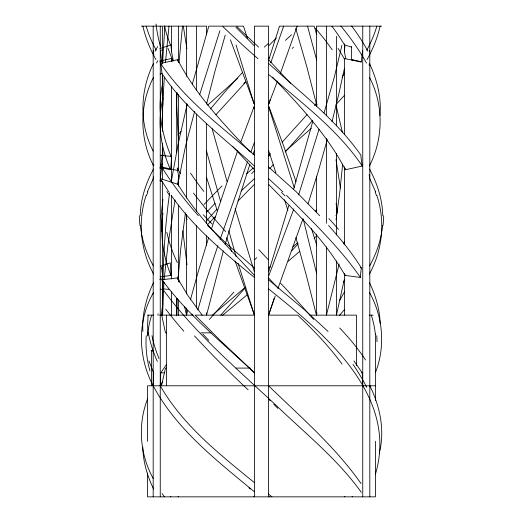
<?xml version="1.0" encoding="UTF-8"?>
<svg xmlns="http://www.w3.org/2000/svg" width="523" height="523" viewBox="0 0 523 523"><rect width="100%" height="100%" fill="white"/><g stroke="black" fill="none" stroke-linecap="round" stroke-linejoin="round"><path stroke-width="0.78" d="M147.578 335.884L147.597 334.02M176.696 298.463L176.722 315.14L177.036 298.417M356.438 365.564L356.438 315.14L310.047 315.14M162.241 128.429L162.777 103.881L164.314 77.201M162.836 83.079C156.71 107.934 161.529 134.13 171.433 157.201C171.374 161.398 171.034 165.588 170.511 169.753L159.979 167.36M162.418 74.273L162.915 105.515M162.921 280.759L162.588 315.14L163.934 282.126M162.941 280.034C163.653 250.824 165.601 221.621 169.648 192.673M162.607 62.78L164.843 26.15M166.151 364.904L160.764 372.886L160.254 385.791C182.972 425.487 219.667 454.317 254.538 482.762M160.293 276.876L170.923 275.399L170.956 274.215L170.282 262.847L160.496 266.24M140.203 215.731C140.641 199.355 145.708 183.331 153.533 169.021M176.316 107.686L176.983 92.479M254.224 491.659C216.803 460.554 176.486 429.618 153.187 385.791L153.697 372.886L148.905 360.909M180.422 173.577L177.271 168.046L177.591 170.433A44.102 22.051 -90 0 0 177.833 171.838L178.611 175.839L177.925 184.325C198.531 218.418 227.714 246.241 254.433 275.392M345.768 58.811A44.128 22.064 -90 0 0 345.592 57.818L344.389 51.829L344.951 44.998L351.587 47.148M178.003 279.426L180.67 249.379L185.443 212.907M178.611 94.565L178.611 170.714L161.712 167.007L160.326 178.618L168.746 191.856M179.049 62.459L182.488 26.15M164.163 279.204L167.955 244.967L175.081 199.936M161.313 315.14L162.771 303.641M165.464 62.675L168.975 26.15M342.643 164.078L339.773 192.49L336.054 219.791M379.946 115.616C381.633 97.611 377.05 79.607 369.421 63.388L369.101 65.283M382.535 225.446C381.372 239.697 376.482 253.452 369.604 265.913M148.14 315.14L147.578 324.986L148.146 335.053M352.332 60.446L352.424 59.687L360.909 61.603M162.967 213.24C159.829 234.186 163.104 255.799 170.923 275.399M369.552 51.96L369.761 50.522M153.533 176.833L153.259 178.618L147.375 191.856M362.694 50.522L361.687 58.491A95.872 83.033 90 0 0 361.386 62.139L344.389 58.471L344.389 134.673M171.269 181.671L178.127 144.08L187.214 104.031M153.893 164.68L153.651 166.033C139.425 138.569 139.203 104.888 153.494 77.397M162.816 166.464L160.711 166.033L161.071 164A78.391 67.892 -90 0 0 162.156 155.07L162.843 154.056M177.892 183.861L185.488 146.25L194.661 111.321M328.549 225.446C340.493 238.808 351.901 252.74 361.367 267.985L360.595 273.889A40.794 35.329 -90 0 0 360.458 277.465L345.003 275.392C326.568 242.535 299.62 215.757 273.352 189.202L268.567 184.325M162.941 199.505L161.104 215.744L161.842 231.578M379.894 450.761C384.667 428.749 379.757 405.671 369.813 385.791M344.186 279.936L336.433 315.14L336.433 260.951M344.337 68.788L338.623 94.82L332.007 121.735M341.95 45.194L334.472 76.567L324.038 112.948M162.921 98.298C157.181 122.107 160.528 147.532 170.511 169.753M344.356 241.436L343.807 243.888M379.365 453.108L379.718 451.539M161.457 385.791L165.484 368.087L166.595 368.087M339.12 264.017L326.444 315.14L326.444 246.817M206.585 103.933L214.848 71.658L225.223 35.133M316.559 106.332L317.101 104.084M184.482 306.308L186.567 315.14L187.646 310.734M295.9 237.566L306.426 275.771L316.454 315.14L316.984 312.97M197.851 309.982L206.441 279.936L217.875 245.692M312.61 122.042L293.54 189.581M190.444 299.744L198.322 271.293L208.592 237.762M192.274 84.236L208.827 26.15L243.47 26.15L247.386 38.179M327.3 139.576L317.84 172.851L308.139 203.578M223.347 250.85L206.546 315.14L206.546 312.78M225.165 244.365L235.88 207.997L249.746 164.804M288.781 205.617L268.789 271.489M270.254 99.435L268.887 103.933M253.792 108.581L254.479 106.332M319.043 129.273L298.633 194.87M199.616 94.82L219.902 30.7M375.462 474.132C399.003 394.46 322.874 332.523 268.567 288.899M268.626 60.263L279.53 26.15L314.173 26.15L316.683 34.518M146.159 195.373C137.516 221.19 140.465 250.314 153.657 274.111M211.344 229.179L237.651 150.735M253.08 154.547L254.263 150.866M274.137 298.417L268.567 315.14L297.659 315.14C313.728 330.222 328.98 346.298 342.055 364.08M297.175 26.15L280.4 73.377M283.662 26.15L270.764 62.78M268.567 315.14L275.261 296.031M303.033 218.64L277.876 288.709M247.503 161.797L220.078 239.456M147.551 398.964C137.542 424.748 139.824 454.513 153.311 478.656M293.834 208.919L268.809 275.66M375.449 372.611C385.562 346.618 383.098 316.592 369.382 292.337M250.883 152.18L254.322 142.544M240.835 141.864L254.23 106.261M277.523 81.032L268.802 103.881M170.661 496.85L170.864 496.334M369.349 166.033C383.575 138.569 383.797 104.888 369.506 77.397M153.579 63.388C139.863 90.59 139.046 123.768 153.108 151.023M153.487 282.753C146.152 297.822 141.903 314.624 142.877 331.451M153.618 292.337C137.006 320.861 137.889 356.98 153.187 385.791M369.343 274.111C382.535 250.314 385.484 221.19 376.841 195.373M344.467 73.03L342.179 77.299M344.513 291.801L339.584 300.607M343.912 281.158L343.461 281.962M344.631 496.85L344.919 496.334M160.254 385.791L162.843 381.411M162.542 277.465A40.794 35.329 90 0 0 162.405 273.889L161.633 267.985L162.934 265.906M160.711 166.033L162.633 163.189M316.428 103.279L314.552 105.607M210.449 109L224.962 91.826L242.201 72.749M312.551 120.382L301.091 134.15L285.205 152.016M315.493 210.841L316.173 210.03M344.284 309.832L339.427 315.389M215.875 114.805L245.64 82.196M206.631 220.693L216.895 209.213M307.066 114.609L282.263 142.086M335.916 215.666L336.675 214.79M220.693 315.14L245.751 287.271M177.951 134.999L181.076 131.515M344.539 95.271L336.354 104.09M298.208 243.777L291.762 250.779M206.605 212.181L215.097 203.316M273.607 164.451L269.685 168.576M253.805 496.85L254.289 496.334M207.768 224.374L215.371 216.542M268.292 58.694L269.417 57.543M268.567 156.357L270.045 154.834M254.433 184.325L237.919 201.113M254.374 170.818L251.648 173.577M241.005 191.026L254.433 178.618M314.101 238.259L315.853 236.599M207.657 105.143L237.815 78.195M311.283 128.24L285.159 151.467M297.528 242.75L292.841 247M212.122 315.402L244.215 288.186M299.784 251.288L288.186 261.271M246.693 173.695L253.433 167.87M222.144 315.617L247.641 294.403M243.764 83.405L245.542 81.908M268.567 267.985L270.417 266.429M268.567 155.063L270.378 153.546M159.914 48.528L170.982 44.998L171.544 51.829L172.747 57.818A44.128 22.064 -90 0 1 172.976 59.151L173.231 60.871M162.535 49.868L160.306 50.522L161.313 58.491A95.872 83.033 -90 0 1 161.614 62.139L162.673 61.923M161.633 267.985L162.62 267.711M272.483 77.097C299.666 105.489 327.045 134.659 345.428 169.753L362.289 166.033L361.929 164A78.391 67.892 90 0 1 360.844 155.07C335.714 119.322 300.457 92.689 268.567 63.388M250.001 151.788C223.125 123.506 195.713 94.617 177.643 59.687L160.639 63.388L161.169 66.558A78.698 68.153 -90 0 1 161.973 73.619C186.103 110.046 222.517 136.666 254.433 166.033M172.793 61.001L171.544 58.471L159.861 61.047M163.15 61.374L159.96 62.06M202.166 315.14L188.149 295.946L177.349 277.935L162.045 279.746L162.28 281.479M162.64 278.89L159.757 279.223M160.11 73.933L162.176 73.763M164.385 372.814L160.764 372.886M141.387 26.15L206.546 26.15L206.546 34.786M381.613 26.15L316.454 26.15L316.454 106.247M147.578 315.14L153.821 315.14M159.495 315.14L193.307 315.14M238.076 263.317L254.433 315.14L195.066 315.14L219.483 339.682L254.433 372.762M369.179 315.14L373.141 315.14M166.595 332.837L165.471 332.837L161.705 315.14M200.897 332.837L211.057 332.837M151.108 350.462L153.344 350.462M153.448 351.031L151.389 351.031L151.389 385.791M235.919 368.087L250.21 368.087M375.422 385.791L147.578 385.791L147.578 441.32M361.511 372.873L362.236 372.886L362.746 385.791M162.274 281.479A37.976 32.89 -90 0 1 162.555 288.886L169.171 289.369M171.439 156.357L160.182 155.494M160.201 289.232L163.052 289.467M162.137 155.063L163.156 155.154M159.927 168.112L163.104 168.798M360.38 267.711L361.367 267.985M160.326 178.618L177.925 184.325M159.888 180.664L162.084 181.37M254.433 277.465C224.275 252.831 193.654 227.57 171.191 195.373M268.482 494.045L271.927 496.85M268.567 279.746L304.445 309.753L328.045 331.451M254.433 155.063C221.334 126.658 185.018 100.2 160.639 63.388M254.433 267.985L227.806 244.875L207.513 225.446M268.567 74.371C301.581 102.861 337.61 129.436 362.289 166.033M268.567 167.007L296.384 191.928L319.703 215.731M268.567 178.618L282.878 191.856M254.433 372.879C222.778 342.833 187.901 315.284 162.045 279.746M268.567 385.791C300.699 417.021 335.197 446.655 361.047 483.585M286.532 195.373C312.493 221.464 339.362 247.131 360.465 277.465M268.619 399.193L270.182 400.71M273.804 404.286L277.909 408.404M254.433 169.753L232.931 146.662M268.711 496.334L269.195 496.85M268.567 59.687L290.481 83.347M208.821 340.408L202.826 334.001M268.567 277.935L277.693 287.748M248.994 487.809L250.118 489.012M225.576 231.578L206.827 210.03L193.412 193.046M198.407 215.731C184.946 200.479 172.387 184.338 161.712 167.007M353.94 360.909L362.236 372.886M361.288 492.306C339.309 461.548 309.936 437.202 282.57 411.477C241.208 372.167 196.315 335.321 162.548 288.886M164.412 496.85L162.117 493.49M192 314.101L192.712 315.14M338.087 48.384L344.631 59.269M178.082 496.334L178.369 496.85M369.467 169.021C377.292 183.331 382.359 199.355 382.797 215.731M153.396 265.913C146.518 253.452 141.628 239.697 140.465 225.446M178.611 170.714L177.271 168.046M344.389 58.471L344.735 59.164M369.513 282.753C375.671 295.515 379.763 309.433 380.182 323.659M153.612 489.07C147.264 476.008 143.099 461.724 142.792 447.145M352.424 59.687L352.777 60.505M172.865 61.001L168.04 48.384M352.136 496.334L352.339 496.85M268.77 106.261L282.969 144.08L296.011 181.671M254.198 103.881L230.44 39.813M375.625 191.856L369.741 178.618L369.153 174.59M235.089 260.977L254.433 315.14M231.656 251.511L226.655 237.619M217.241 210.671L206.493 177.258M275.869 172.832L268.737 150.866M311.453 228.571L316.735 245.11M236.01 44.939L254.113 103.933M284.532 199.721L287.872 210.449M254.211 271.489L235.134 208.697M294.129 187.397L268.521 106.332M295.743 28.392L306.903 67.055L316.415 103.933M307.537 26.15L316.729 60.263M227.093 181.573L212.135 128.743M236.154 256.715L228.806 230.774M220.477 201.172L206.461 150.866M303.275 219.176L316.677 273.686M335.969 104.777L342.356 132.234M186.888 105.371L186.528 103.881L186.567 198.132M179.258 282.126L178.095 276.281M335.995 159.692L340.434 188.123M183.325 26.15L186.874 48.731M336.093 203.355L337.557 212.907M186.946 219.791L186.103 214.24M153.239 50.522L153.84 54.856M187.005 264.782L182.821 230.774M345.428 169.753L345.278 168.504M177.643 59.687L177.82 61.198M177.349 277.935L177.46 279.021M178.637 142.073L176.532 104.084M162.875 155.141L162.45 144.028M345.003 275.392L344.977 274.209M375.403 334.02L375.422 400.487M375.422 441.32L375.422 496.85L147.578 496.85L147.578 473.165M369.813 26.15L369.813 496.85M362.746 26.15L362.746 496.85M351.456 46.482L351.456 60.034M344.389 43.808L344.389 51.829M344.389 166.752L344.389 244.555M344.389 273.431L344.389 315.14M336.433 36.362L336.433 125.88M336.433 153.37L336.433 235.036M326.444 26.15L326.444 115.675M326.444 138.445L326.444 223.256M316.454 176.14L316.454 212.266M316.454 234.252L316.454 315.14M268.567 496.85L268.567 26.15L254.433 26.15L254.433 496.85M206.546 102.325L206.546 103.894M206.546 123.526L206.546 223.256M206.546 235.821L206.546 245.248M196.556 26.15L196.556 90.544M196.556 114.106L196.556 211.482M196.556 225.616L196.556 308.073M186.567 26.15L186.567 76.41M186.567 214.62L186.567 293.933M186.567 308.073L186.567 315.14M178.611 26.15L178.611 62.289M178.611 175.839L178.611 186.129M178.611 205.127L178.611 281.897M178.611 299.901L178.611 315.14M176.722 93.682L176.722 152.585M176.722 298.646L176.722 315.14M171.544 26.15L171.544 51.829M171.544 58.471L171.544 61.681M171.544 86.543L171.544 181.991M171.544 195.628L171.544 279.047M171.544 291.88L171.544 315.14M166.562 315.14L166.562 385.791M162.588 26.935L162.588 63.845M162.588 74.841L162.588 131.378M162.588 143.943L162.588 179.284M162.588 181.638L162.588 315.14M160.254 26.15L160.254 496.85M153.187 26.15L153.187 496.85M352.992 364.374A216.189 109.274 33.4 0 1 366.786 387.412M248.124 389.785A216.855 44.775 42.3 0 1 194.53 335.936M376.835 26.189A190.895 124.154 -16 0 1 366.786 50.162M380.103 26.183A221.216 144.067 -12.6 0 1 367.087 59.55M351.672 26.006A190.895 96.644 32.1 0 1 367.885 51.241M331.889 26.274A199.472 137.614 19.1 0 1 344.572 45.063M340.839 25.98A221.216 103.75 33 0 1 366.512 63.074M315.5 28.425A244.587 166.961 20.4 0 1 332.183 49.783M258.676 47.096A190.895 27.51 42.4 0 1 237.011 26.706M235.886 27.268A199.472 27.85 46.3 0 1 254.198 45.704M257.989 58.739A221.216 40.317 41.1 0 1 222.876 26.627M156.214 50.162A190.895 124.154 16 0 1 146.165 26.189M170.439 44.893A199.472 109.771 35 0 1 164.425 26.019M155.913 59.55A221.216 144.067 12.6 0 1 142.897 26.183M160.489 46.54A244.587 137.399 34.1 0 1 156.017 24.032M183.815 331.209A205.297 65.878 38.7 0 1 165.726 309.132M280.531 283.191A203.624 42.775 45.5 0 1 313.584 319.416M371.382 315.395A205.624 138.275 -0.2 0 1 375.337 334.027M376.756 335.707A215.417 145.041 -10.3 0 1 376.985 341.676M209.416 319.416A203.624 42.775 -45.5 0 1 233.873 292.252M157.926 315.362A203.624 144.374 -13.7 0 1 158.142 313.774M147.663 334.027A205.624 138.275 0.2 0 1 151.618 315.395M149.944 370.866A215.417 145.041 10.3 0 1 146.244 335.707M267.992 259.415A196.262 5.439 46.8 0 1 258.833 249.641M212.168 224.053A183.109 85.7 35.4 0 1 203.316 214.809M169.354 195.059A182.514 74.174 38.2 0 1 166.909 191.496M203.846 191.418A227.642 127.749 30.9 0 1 190.588 173.159M328.869 218.522A183.109 38.388 42.6 0 1 338.492 229.375M281.459 192.503A182.514 52.195 41.5 0 1 285.022 195.916M339.656 327.993A216.594 127.246 24.3 0 1 365.577 360.014M383.679 215.836A182.841 123.892 11.7 0 1 382.993 225.524M375.154 191.921A182.514 126.37 5.5 0 1 376.41 195.419M268.436 43.304A190.895 27.51 -42.4 0 1 264.324 47.096M268.802 45.704A199.472 27.85 -46.3 0 1 276.412 37.957M256.675 257.643A196.262 5.439 -46.8 0 1 255.008 259.415M291.566 34.701A221.216 40.317 -41.1 0 1 285.48 40.343M292.226 48.436A244.587 29.569 -46.4 0 1 293.488 47.168M156.488 63.074A221.216 103.75 -33 0 1 157.783 60.799M155.115 51.241A190.895 96.644 -32.1 0 1 157.717 46.56M203.996 204.526A227.642 19.9 -44.5 0 1 221.955 185.972M177.343 262.657A196.387 126.814 26.3 0 1 166.844 232.284M157.325 361.452A216.594 126.187 24.9 0 1 148.297 332.563M146.59 195.419A182.514 126.37 -5.5 0 1 147.846 191.921M159.044 358.601A207.311 126.775 22.4 0 1 151.971 335.622M140.007 225.524A182.841 123.892 -11.7 0 1 139.321 215.836"/></g></svg>
